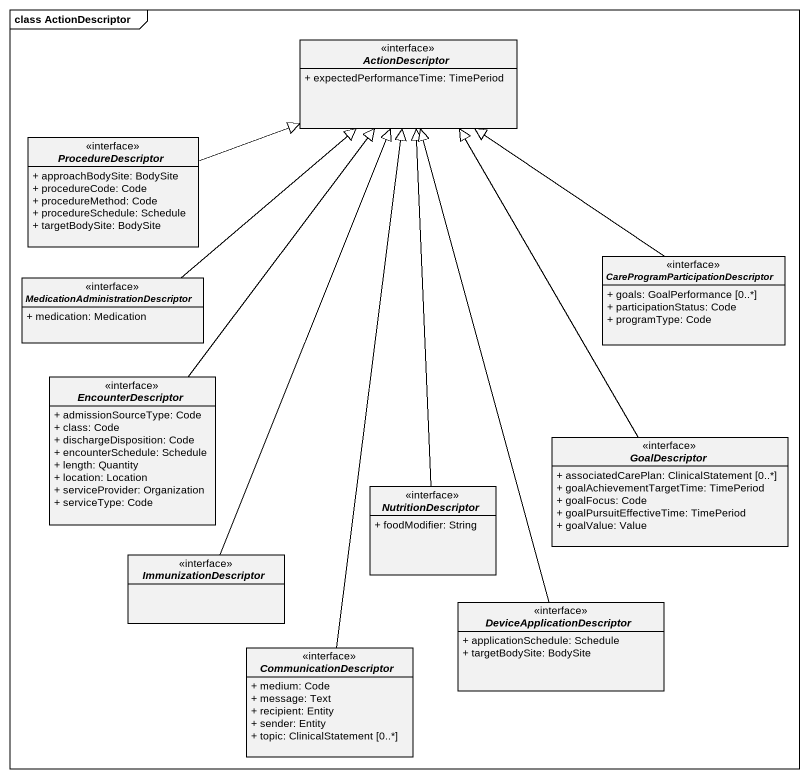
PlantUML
@startuml
mainframe class ActionDescriptor
hide circle
hide empty members
skinparam classAttributeIconSize 0
interface ActionDescriptor {
  + expectedPerformanceTime: TimePeriod
}
interface ProcedureDescriptor {
  + approachBodySite: BodySite
  + procedureCode: Code
  + procedureMethod: Code
  + procedureSchedule: Schedule
  + targetBodySite: BodySite
}
interface "CareProgramParticipationDescriptor" as CareProgramParticipationDesc {
  + goals: GoalPerformance [0..*]
  + participationStatus: Code
  + programType: Code
}
interface "MedicationAdministrationDescriptor" as MedicationAdministrationDesc {
  + medication: Medication
}
interface EncounterDescriptor {
  + admissionSourceType: Code
  + class: Code
  + dischargeDisposition: Code
  + encounterSchedule: Schedule
  + length: Quantity
  + location: Location
  + serviceProvider: Organization
  + serviceType: Code
}
interface GoalDescriptor {
  + associatedCarePlan: ClinicalStatement [0..*]
  + goalAchievementTargetTime: TimePeriod
  + goalFocus: Code
  + goalPursuitEffectiveTime: TimePeriod
  + goalValue: Value
}
interface NutritionDescriptor {
  + foodModifier: String
}
interface ImmunizationDescriptor
interface DeviceApplicationDescriptor {
  + applicationSchedule: Schedule
  + targetBodySite: BodySite
}
interface CommunicationDescriptor {
  + medium: Code
  + message: Text
  + recipient: Entity
  + sender: Entity
  + topic: ClinicalStatement [0..*]
}
ProcedureDescriptor -right-|> ActionDescriptor
CareProgramParticipationDesc -up-|> ActionDescriptor
MedicationAdministrationDesc -up-|> ActionDescriptor
EncounterDescriptor -up-|> ActionDescriptor
GoalDescriptor -up-|> ActionDescriptor
NutritionDescriptor -up-|> ActionDescriptor
ImmunizationDescriptor -up-|> ActionDescriptor
DeviceApplicationDescriptor -up-|> ActionDescriptor
CommunicationDescriptor -up-|> ActionDescriptor
@enduml
